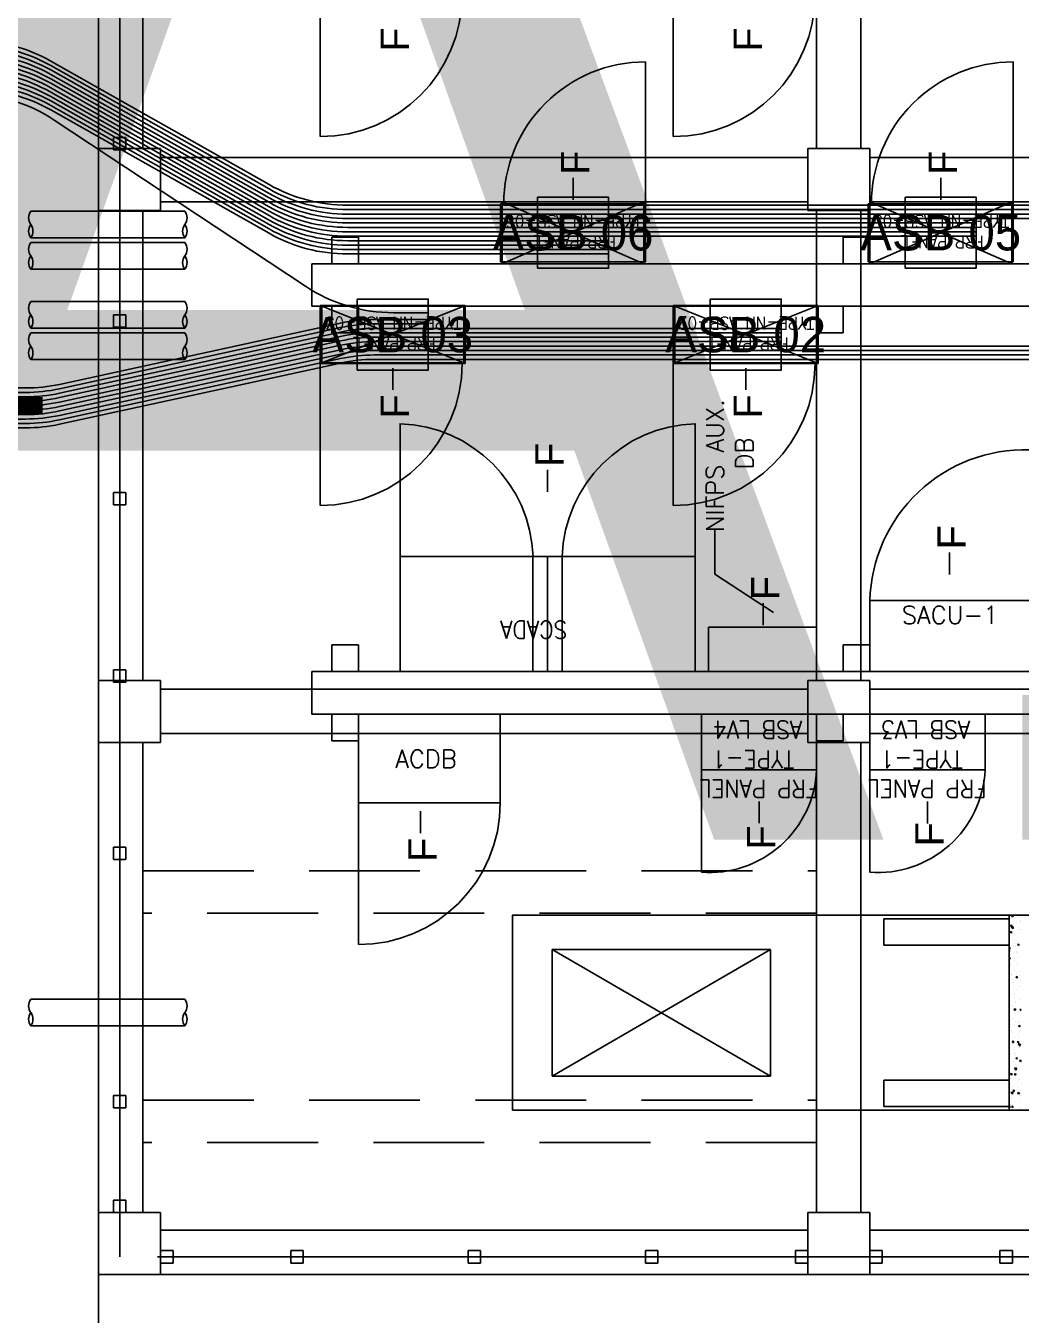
# Model space of a CAD drawing. Header units: metres. Extents: x 529524 to 529977, y 2674144 to 2674419.
# Drawn here: x 529739.18 to 529744.79, y 2674294.12 to 2674301.39 of the extents above; entities that cross this region are included whole.
import ezdxf
from ezdxf.enums import TextEntityAlignment as Align

# ---------------------------------------------------------------- set-up
doc = ezdxf.new("R2010")
doc.units = ezdxf.units.M
for name, pattern in [('DASHED', [0.75, 0.5, -0.25]), ('DASHED2', [0.375, 0.25, -0.125]), ('HIDDEN', [0.375, 0.25, -0.125]), ('PHANTOM', [63.5, 31.75, -6.35, 6.35, -6.35, 6.35, -6.35])]:
    doc.linetypes.add(name, pattern=pattern)
for name, color, linetype in [('1', 5, 'Continuous'), ('Excavation', 7, 'Continuous'), ('IDT', 7, 'Continuous'), ('LT Cable(AG) INV to LT Panel BL-14', 2, 'Continuous'), ('MMS Block Numbering', 7, 'Continuous')]:
    doc.layers.add(name, color=color, linetype=linetype)
doc.styles.add('Adani Regular', font='Adani Regular.ttf')
doc.styles.add('Arial', font='arial.ttf')
doc.styles.add('RomanS', font='romans.shx')
doc.styles.get("Standard").update_dxf_attribs({"font": 'Adani Regular.ttf'})
doc.linetypes.add('FOUNDATION LAYOUT$0$FENCELINE1', pattern='A,6.35,-2.54,[133,ltypeshp.shx,S=2.54,R=0,X=-2.54,Y=0],-2.54,25.4', length=36.83)

# ---------------------------------------------------------------- blocks, each defined once
blk = doc.blocks.new('ASB')
at = {"layer": '1', "color": 5}
blk.add_lwpolyline([(-0.2, -0.2), (0.2, -0.2), (0.2, 0.2), (-0.2, 0.2)], close=True, dxfattribs=at)
at = {"layer": '1', "color": 7}
blk.add_attdef('ID', text='', height=0.2, dxfattribs=at).set_placement((0, 0), align=Align.MIDDLE_CENTER)
blk = doc.blocks.new('IDT')
at = {"layer": 'IDT', "color": 8}
for p, q in [((25.902, 18.4101), (29.552, 18.4101)), ((29.552, 18.0601), (29.552, 18.4101)), ((29.552, 18.4101), (29.902, 18.4101)), ((29.902, 18.4101), (29.902, 18.0601)), ((29.902, 18.4101), (33.552, 18.4101)), ((33.552, 18.0601), (33.552, 18.4101)), ((33.552, 18.4101), (33.902, 18.4101)), ((33.902, 18.4101), (33.902, 18.0601)), ((28.7481, 18.3453), (28.7481, 18.2753)), ((28.8181, 18.3453), (28.7481, 18.3453)), ((28.8181, 18.2753), (28.8181, 18.3453)), ((29.4822, 18.3453), (29.4822, 18.2753)), ((29.5522, 18.3453), (29.4822, 18.3453)), ((29.5522, 18.2753), (29.5522, 18.3453)), ((29.902, 18.3453), (29.902, 18.2753)), ((29.972, 18.3453), (29.902, 18.3453)), ((29.972, 18.2753), (29.972, 18.3453)), ((30.7481, 18.3453), (30.7481, 18.2753)), ((30.8181, 18.3453), (30.7481, 18.3453)), ((30.8181, 18.2753), (30.8181, 18.3453)), ((31.7481, 18.3453), (31.7481, 18.2753)), ((31.8181, 18.3453), (31.7481, 18.3453)), ((31.8181, 18.2753), (31.8181, 18.3453)), ((32.7481, 18.3453), (32.7481, 18.2753)), ((32.8181, 18.3453), (32.7481, 18.3453)), ((32.8181, 18.2753), (32.8181, 18.3453)), ((33.482, 18.3453), (33.482, 18.2753)), ((33.552, 18.3453), (33.482, 18.3453)), ((33.552, 18.2753), (33.552, 18.3453)), ((28.7481, 18.2753), (28.8181, 18.2753)), ((29.4822, 18.2753), (29.5522, 18.2753)), ((29.902, 18.2753), (29.972, 18.2753)), ((30.7481, 18.2753), (30.8181, 18.2753)), ((31.7481, 18.2753), (31.8181, 18.2753)), ((32.7481, 18.2753), (32.8181, 18.2753)), ((33.482, 18.2753), (33.552, 18.2753)), ((25.902, 18.1601), (29.552, 18.1601)), ((29.902, 18.1601), (33.552, 18.1601)), ((29.902, 18.0601), (29.552, 18.0601)), ((29.602, 15.4101), (29.602, 18.0601)), ((29.852, 15.4101), (29.852, 18.0601)), ((33.902, 18.0601), (33.552, 18.0601)), ((33.652, 15.4101), (33.652, 18.0601)), ((33.7481, 18.0601), (33.7481, 17.9901)), ((33.8181, 18.0601), (33.7481, 18.0601)), ((33.8181, 17.9901), (33.8181, 18.0601)), ((33.902, 15.4101), (33.902, 18.0601)), ((33.7481, 17.9901), (33.8181, 17.9901)), ((27.267, 17.4829), (28.767, 17.4829)), ((28.767, 17.4829), (28.767, 16.3829)), ((33.7481, 17.4703), (33.7481, 17.4003)), ((33.8181, 17.4703), (33.7481, 17.4703)), ((33.8181, 17.4003), (33.8181, 17.4703)), ((33.7481, 17.4003), (33.8181, 17.4003)), ((30.1117, 16.5771), (30.1117, 17.2916)), ((30.1117, 17.2916), (31.3439, 17.2916)), ((31.3439, 16.5771), (30.1117, 17.2916)), ((30.1117, 16.5771), (31.3439, 17.2916)), ((31.3439, 17.2916), (31.3439, 16.5771)), ((31.3439, 16.5771), (30.1117, 16.5771)), ((29.852, 16.4349), (29.852, 15.7954)), ((28.767, 16.3829), (27.267, 16.3829)), ((33.652, 16.1329), (33.652, 16.1329)), ((33.7481, 16.0703), (33.7481, 16.0003)), ((33.8181, 16.0703), (33.7481, 16.0703)), ((33.8181, 16.0003), (33.8181, 16.0703)), ((33.7481, 16.0003), (33.8181, 16.0003)), ((25.902, 15.3601), (29.552, 15.3601)), ((29.552, 15.0601), (29.552, 15.4101)), ((29.552, 15.4101), (29.902, 15.4101)), ((29.702, 15.3997), (29.702, 15.2497)), ((29.852, 15.3997), (29.702, 15.3997)), ((29.852, 15.2497), (29.852, 15.3997)), ((29.902, 15.4101), (29.902, 15.0601)), ((29.902, 15.3601), (33.552, 15.3601)), ((32.4369, 15.3997), (32.4369, 15.2497)), ((32.5869, 15.3997), (32.4369, 15.3997)), ((32.5869, 15.2497), (32.5869, 15.3997)), ((33.552, 15.0601), (33.552, 15.4101)), ((33.552, 15.4101), (33.902, 15.4101)), ((33.902, 15.4101), (33.902, 15.0601)), ((26.802, 15.2497), (32.6992, 15.2497)), ((29.702, 15.2497), (29.852, 15.2497)), ((32.4369, 15.2497), (32.5869, 15.2497)), ((32.6992, 15.2497), (32.6992, 15.0097)), ((25.902, 15.1101), (29.552, 15.1101)), ((29.902, 15.0601), (29.552, 15.0601)), ((29.602, 12.4101), (29.602, 15.0601)), ((29.852, 12.4101), (29.852, 15.0601)), ((29.902, 15.1101), (33.552, 15.1101)), ((33.902, 15.0601), (33.552, 15.0601)), ((33.652, 12.4101), (33.652, 15.0601)), ((33.7481, 15.0703), (33.7481, 15.0003)), ((33.8181, 15.0703), (33.7481, 15.0703)), ((33.8181, 15.0003), (33.8181, 15.0703)), ((33.902, 12.4101), (33.902, 15.0601)), ((32.6992, 15.0097), (26.802, 15.0097)), ((29.552, 15.0097), (29.552, 14.8597)), ((29.702, 15.0097), (29.552, 15.0097)), ((29.702, 14.8597), (29.702, 15.0097)), ((31.2873, 14.3618), (31.2873, 15.0097)), ((31.3698, 14.3618), (31.3698, 15.0097)), ((31.4523, 14.3618), (31.4523, 15.0097)), ((32.4369, 15.0097), (32.4369, 14.8597)), ((32.5869, 15.0097), (32.4369, 15.0097)), ((32.5869, 14.8597), (32.5869, 15.0097)), ((33.7481, 15.0003), (33.8181, 15.0003)), ((29.552, 14.8597), (29.702, 14.8597)), ((32.4369, 14.8597), (32.5869, 14.8597)), ((33.7481, 14.0703), (33.7481, 14.0003)), ((33.8181, 14.0703), (33.7481, 14.0703)), ((33.8181, 14.0003), (33.8181, 14.0703)), ((33.7481, 14.0003), (33.8181, 14.0003)), ((29.843, 13.2732), (30.661, 13.2732)), ((29.843, 12.9462), (29.843, 13.2732)), ((29.852, 12.9497), (29.852, 13.2697)), ((29.852, 13.2697), (30.652, 13.2697)), ((30.652, 13.2697), (29.852, 12.9497)), ((30.652, 12.9497), (29.852, 13.2697)), ((30.652, 13.2697), (30.652, 12.9497)), ((30.661, 13.2732), (30.661, 12.9462)), ((31.8339, 13.2732), (32.6519, 13.2732)), ((31.8339, 12.9462), (31.8339, 13.2732)), ((31.8429, 12.9497), (31.8429, 13.2697)), ((31.8429, 13.2697), (32.6429, 13.2697)), ((31.8429, 12.9497), (32.6429, 13.2697)), ((31.8429, 13.2697), (32.6429, 12.9497)), ((32.6429, 13.2697), (32.6429, 12.9497)), ((32.6519, 13.2732), (32.6519, 12.9462)), ((29.702, 13.0997), (29.702, 12.9497)), ((29.852, 13.0997), (29.702, 13.0997)), ((29.852, 12.9497), (29.852, 13.0997)), ((32.4369, 13.0997), (32.4369, 12.9497)), ((32.5869, 13.0997), (32.4369, 13.0997)), ((32.5869, 12.9497), (32.5869, 13.0997)), ((33.7481, 13.0685), (33.7481, 12.9985)), ((33.8181, 13.0685), (33.7481, 13.0685)), ((33.8181, 12.9985), (33.8181, 13.0685)), ((32.6992, 12.9497), (26.802, 12.9497)), ((29.702, 12.9497), (29.852, 12.9497)), ((30.661, 12.9462), (29.843, 12.9462)), ((30.652, 12.9497), (29.852, 12.9497)), ((32.6519, 12.9462), (31.8339, 12.9462)), ((32.6429, 12.9497), (31.8429, 12.9497)), ((32.4369, 12.9497), (32.5869, 12.9497)), ((32.6993, 12.9497), (32.6993, 12.7097)), ((33.7481, 12.9985), (33.8181, 12.9985)), ((26.802, 12.7097), (32.6992, 12.7097)), ((28.743, 12.6984), (29.561, 12.6984)), ((28.743, 12.3714), (28.743, 12.6984)), ((28.752, 12.3601), (28.752, 12.7097)), ((28.752, 12.7097), (29.552, 12.7097)), ((29.552, 12.7097), (28.752, 12.3601)), ((29.552, 12.3601), (28.752, 12.7097)), ((29.552, 12.7097), (29.552, 12.3601)), ((29.552, 12.7097), (29.552, 12.5597)), ((29.702, 12.7097), (29.552, 12.7097)), ((29.561, 12.6984), (29.561, 12.3714)), ((29.702, 12.5597), (29.702, 12.7097)), ((30.817, 12.6984), (31.635, 12.6984)), ((30.817, 12.3714), (30.817, 12.6984)), ((30.826, 12.3601), (30.826, 12.7097)), ((30.826, 12.7097), (31.626, 12.7097)), ((30.826, 12.3601), (31.626, 12.7097)), ((30.826, 12.7097), (31.626, 12.3601)), ((31.626, 12.7097), (31.626, 12.3601)), ((31.635, 12.6984), (31.635, 12.3714)), ((32.4369, 12.7097), (32.4369, 12.5597)), ((32.5869, 12.7097), (32.4369, 12.7097)), ((32.5869, 12.5597), (32.5869, 12.7097)), ((29.552, 12.5597), (29.702, 12.5597)), ((32.4369, 12.5597), (32.5869, 12.5597)), ((29.561, 12.3714), (28.743, 12.3714)), ((29.552, 12.0601), (29.552, 12.4101)), ((29.552, 12.4101), (29.902, 12.4101)), ((29.902, 12.4101), (29.902, 12.0601)), ((31.635, 12.3714), (30.817, 12.3714)), ((33.552, 12.0601), (33.552, 12.4101)), ((33.552, 12.4101), (33.902, 12.4101)), ((33.902, 12.4101), (33.902, 12.0601)), ((25.902, 12.3601), (29.552, 12.3601)), ((29.552, 12.3601), (28.752, 12.3601)), ((29.902, 12.3601), (33.552, 12.3601)), ((31.626, 12.3601), (30.826, 12.3601)), ((25.902, 12.1101), (29.552, 12.1101)), ((29.902, 12.1101), (33.552, 12.1101)), ((29.902, 12.0601), (29.552, 12.0601)), ((29.602, 9.4101), (29.602, 12.0601)), ((29.852, 9.4101), (29.852, 12.0601)), ((33.902, 12.0601), (33.552, 12.0601)), ((33.652, 9.4101), (33.652, 12.0601)), ((33.7481, 12.0685), (33.7481, 11.9985)), ((33.8181, 12.0685), (33.7481, 12.0685)), ((33.7481, 11.9985), (33.8181, 11.9985)), ((33.8181, 11.9985), (33.8181, 12.0685)), ((33.902, 9.4101), (33.902, 12.0601))]:
    blk.add_line(p, q, dxfattribs=at)
at = {"layer": 'IDT', "color": 8, "linetype": 'DASHED2', "ltscale": 5}
for p, q in [((32.802, 18.4101), (33.902, 18.4101)), ((33.902, 18.4101), (33.902, 17.3101))]:
    blk.add_line(p, q, dxfattribs=at)
at = {"layer": 'IDT', "color": 8, "linetype": 'PHANTOM', "ltscale": 0.25}
for p, q in [((25.6331, 18.3103), (33.7831, 18.3103)), ((33.7831, 18.3103), (33.7831, 9.1603))]:
    blk.add_line(p, q, dxfattribs=at)
at = {"layer": 'IDT', "color": 8, "linetype": 'HIDDEN', "ltscale": 2.5}
for p, q in [((29.852, 17.6665), (33.652, 17.6665)), ((33.652, 17.4265), (29.852, 17.4265)), ((29.852, 16.3729), (33.652, 16.3729)), ((33.652, 16.1329), (29.852, 16.1329))]:
    blk.add_line(p, q, dxfattribs=at)
at = {"layer": 'IDT', "color": 8, "linetype": 'Continuous'}
for p, q in [((28.7046, 17.467), (28.7046, 17.467)), ((28.7423, 17.4815), (28.7423, 17.4815)), ((28.7461, 17.469), (28.7454, 17.4614)), ((28.7454, 17.4616), (28.7533, 17.463)), ((28.7461, 17.469), (28.7534, 17.4629)), ((28.755, 17.4827), (28.755, 17.4827)), ((28.759, 17.4541), (28.759, 17.4541)), ((28.7641, 17.4682), (28.7599, 17.4619)), ((28.7599, 17.4619), (28.767, 17.4595)), ((28.7642, 17.4682), (28.767, 17.4608)), ((28.7017, 17.3992), (28.7017, 17.3992)), ((28.7028, 17.435), (28.7028, 17.435)), ((28.713, 17.3924), (28.7088, 17.3861)), ((28.7088, 17.3861), (28.7164, 17.3835)), ((28.7131, 17.3924), (28.7165, 17.3835)), ((28.7388, 17.4334), (28.7388, 17.4334)), ((28.7454, 17.3815), (28.7575, 17.3829)), ((28.7472, 17.3928), (28.7455, 17.3815)), ((28.7465, 17.4497), (28.7465, 17.4497)), ((28.7472, 17.3928), (28.7575, 17.3829)), ((28.7521, 17.4149), (28.7521, 17.4149)), ((28.7528, 17.4016), (28.7528, 17.4016)), ((28.6989, 17.3314), (28.6989, 17.3314)), ((28.7046, 17.3708), (28.7046, 17.3708)), ((28.7087, 17.3112), (28.7087, 17.3112)), ((28.7133, 17.3548), (28.7133, 17.3548)), ((28.7175, 17.323), (28.7175, 17.323)), ((28.7381, 17.3779), (28.7374, 17.3703)), ((28.7374, 17.3705), (28.7454, 17.3719)), ((28.7381, 17.3779), (28.7454, 17.3718)), ((28.7469, 17.3692), (28.7469, 17.3692)), ((28.7492, 17.3471), (28.7492, 17.3471)), ((28.7634, 17.3214), (28.7634, 17.3214)), ((28.7663, 17.3739), (28.7663, 17.3739)), ((28.7141, 17.3048), (28.7141, 17.3048)), ((28.7214, 17.2371), (28.7214, 17.2371)), ((28.7231, 17.2396), (28.7231, 17.2396)), ((28.7238, 17.2749), (28.7238, 17.2749)), ((28.7244, 17.246), (28.7365, 17.2474)), ((28.7262, 17.2573), (28.7245, 17.246)), ((28.7262, 17.2572), (28.7365, 17.2473)), ((28.7294, 17.2794), (28.7374, 17.2808)), ((28.7301, 17.2868), (28.7295, 17.2792)), ((28.7301, 17.2868), (28.7374, 17.2807)), ((28.7464, 17.2793), (28.7464, 17.2793)), ((28.754, 17.2857), (28.7497, 17.2794)), ((28.7497, 17.2794), (28.7574, 17.2768)), ((28.754, 17.2857), (28.7574, 17.2768)), ((28.7564, 17.3032), (28.7564, 17.3032)), ((28.7606, 17.2383), (28.7606, 17.2383)), ((28.7634, 17.3061), (28.7634, 17.3061)), ((28.7653, 17.238), (28.7653, 17.238)), ((28.7028, 17.2099), (28.6986, 17.2036)), ((28.6986, 17.2036), (28.7063, 17.201)), ((28.7029, 17.2099), (28.7063, 17.201)), ((28.7222, 17.1957), (28.7215, 17.1881)), ((28.7215, 17.1883), (28.7294, 17.1898)), ((28.7222, 17.1957), (28.7295, 17.1896)), ((28.7312, 17.1754), (28.7312, 17.1754)), ((28.7341, 17.1631), (28.7341, 17.1631)), ((28.7344, 17.1947), (28.7344, 17.1947)), ((28.7386, 17.1629), (28.7386, 17.1629)), ((28.7435, 17.2115), (28.7435, 17.2115)), ((28.7577, 17.1705), (28.7577, 17.1705)), ((28.6984, 17.111), (28.6984, 17.111)), ((28.7052, 17.1217), (28.7034, 17.1104)), ((28.7034, 17.1104), (28.7155, 17.1118)), ((28.7051, 17.1217), (28.7155, 17.1118)), ((28.7062, 17.1326), (28.7062, 17.1326)), ((28.7142, 17.1046), (28.7135, 17.097)), ((28.7135, 17.0972), (28.7215, 17.0987)), ((28.7142, 17.1046), (28.7215, 17.0985)), ((28.7438, 17.1032), (28.7395, 17.0969)), ((28.7395, 17.0969), (28.7472, 17.0943)), ((28.7407, 17.1438), (28.7407, 17.1438)), ((28.7407, 17.1095), (28.7407, 17.1095)), ((28.7439, 17.1032), (28.7473, 17.0943)), ((28.7449, 17.1148), (28.7449, 17.1148)), ((28.7468, 17.089), (28.7468, 17.089)), ((28.7548, 17.1027), (28.7548, 17.1027)), ((28.7054, 17.068), (28.7054, 17.068)), ((28.7074, 17.0458), (28.7074, 17.0458)), ((28.7096, 17.0362), (28.7096, 17.0362)), ((28.7189, 17.0586), (28.7189, 17.0586)), ((28.7378, 17.076), (28.7378, 17.076)), ((28.7497, 17.0443), (28.7497, 17.0443)), ((28.752, 17.0349), (28.752, 17.0349)), ((28.7555, 17.0346), (28.7555, 17.0346)), ((28.7062, 17.0135), (28.7055, 17.006)), ((28.7055, 17.0061), (28.7135, 17.0076)), ((28.7062, 17.0135), (28.7135, 17.0074)), ((28.7155, 16.9817), (28.7155, 16.9817)), ((28.7159, 16.9881), (28.7159, 16.9881)), ((28.7316, 16.9845), (28.7316, 16.9845)), ((28.7349, 17.0082), (28.7349, 17.0082)), ((28.7491, 16.9671), (28.7491, 16.9671)), ((28.7578, 16.9801), (28.7578, 16.9801)), ((28.7595, 17.0149), (28.7595, 17.0149)), ((28.7597, 17.0028), (28.7597, 17.0028)), ((28.766, 16.9547), (28.766, 16.9547)), ((28.6976, 16.915), (28.7055, 16.9165)), ((28.6982, 16.9225), (28.7055, 16.9163)), ((28.725, 16.9157), (28.725, 16.9157)), ((28.7265, 16.9079), (28.7265, 16.9079)), ((28.7292, 16.8726), (28.7292, 16.8726)), ((28.7336, 16.9207), (28.7294, 16.9144)), ((28.7294, 16.9144), (28.737, 16.9118)), ((28.7306, 16.8761), (28.7306, 16.8761)), ((28.7321, 16.9404), (28.7321, 16.9404)), ((28.7337, 16.9207), (28.7371, 16.9118)), ((28.7443, 16.9104), (28.7443, 16.9104)), ((28.7463, 16.8993), (28.7463, 16.8993)), ((28.6999, 16.8619), (28.6999, 16.8619)), ((28.7263, 16.8048), (28.7263, 16.8048)), ((28.734, 16.8505), (28.734, 16.8505)), ((28.737, 16.828), (28.737, 16.828)), ((28.7434, 16.8316), (28.7434, 16.8316)), ((28.7571, 16.8364), (28.7571, 16.8364)), ((28.6998, 16.7879), (28.6998, 16.7879)), ((28.7016, 16.7494), (28.7016, 16.7494)), ((28.7126, 16.7879), (28.7126, 16.7879)), ((28.7235, 16.7382), (28.7192, 16.7318)), ((28.7192, 16.7318), (28.7269, 16.7293)), ((28.7235, 16.7381), (28.7269, 16.7292)), ((28.7235, 16.737), (28.7235, 16.737)), ((28.7405, 16.7638), (28.7405, 16.7638)), ((28.7421, 16.7863), (28.7421, 16.7863)), ((28.7475, 16.7478), (28.7475, 16.7478)), ((28.708, 16.7013), (28.708, 16.7013)), ((28.7094, 16.7219), (28.7094, 16.7219)), ((28.7183, 16.6567), (28.7183, 16.6567)), ((28.7206, 16.6692), (28.7206, 16.6692)), ((28.7253, 16.7138), (28.7253, 16.7138)), ((28.7377, 16.696), (28.7377, 16.696)), ((28.7516, 16.7204), (28.7516, 16.7204)), ((28.7517, 16.716), (28.7517, 16.716)), ((28.758, 16.6679), (28.758, 16.6679)), ((28.7606, 16.6552), (28.7606, 16.6552)), ((28.7177, 16.6014), (28.7177, 16.6014)), ((28.7185, 16.6211), (28.7185, 16.6211)), ((28.7227, 16.5893), (28.7227, 16.5893)), ((28.7264, 16.5926), (28.7264, 16.5926)), ((28.7348, 16.6282), (28.7348, 16.6282)), ((28.738, 16.6397), (28.738, 16.6397)), ((28.7644, 16.6315), (28.7602, 16.6251)), ((28.7602, 16.6251), (28.767, 16.6228)), ((28.764, 16.5851), (28.767, 16.5855)), ((28.7658, 16.5964), (28.7641, 16.5851)), ((28.7645, 16.6314), (28.767, 16.6248)), ((28.7658, 16.5964), (28.767, 16.5952)), ((28.7133, 16.5556), (28.709, 16.5493)), ((28.709, 16.5493), (28.7167, 16.5468)), ((28.7133, 16.5556), (28.7168, 16.5467)), ((28.7149, 16.5336), (28.7149, 16.5336)), ((28.729, 16.5412), (28.729, 16.5412)), ((28.7319, 16.5604), (28.7319, 16.5604)), ((28.7359, 16.5266), (28.7359, 16.5266)), ((28.7508, 16.5657), (28.7508, 16.5657)), ((28.7619, 16.5757), (28.7612, 16.5681)), ((28.7612, 16.5683), (28.767, 16.5693)), ((28.7619, 16.5757), (28.767, 16.5714)), ((28.7026, 16.4629), (28.7026, 16.4629)), ((28.712, 16.4658), (28.712, 16.4658)), ((28.7291, 16.4926), (28.7291, 16.4926)), ((28.7396, 16.461), (28.7396, 16.461)), ((28.743, 16.4496), (28.7551, 16.451)), ((28.7448, 16.4609), (28.7431, 16.4496)), ((28.7448, 16.4608), (28.7551, 16.4509)), ((28.7449, 16.4614), (28.7449, 16.4614)), ((28.7543, 16.4489), (28.75, 16.4426)), ((28.75, 16.4426), (28.7577, 16.44)), ((28.7532, 16.4772), (28.7612, 16.4786)), ((28.7539, 16.4846), (28.7533, 16.477)), ((28.7539, 16.4846), (28.7612, 16.4785)), ((28.7543, 16.4489), (28.7577, 16.44)), ((28.7635, 16.4916), (28.7635, 16.4916)), ((28.7, 16.4145), (28.7, 16.4145)), ((28.7004, 16.4228), (28.7004, 16.4228)), ((28.7091, 16.398), (28.7091, 16.398)), ((28.7107, 16.3988), (28.7107, 16.3988)), ((28.7262, 16.4248), (28.7262, 16.4248)), ((28.7438, 16.4292), (28.7438, 16.4292)), ((28.746, 16.3935), (28.7453, 16.3859)), ((28.7453, 16.3861), (28.7532, 16.3876)), ((28.746, 16.3935), (28.7533, 16.3874)), ((28.7501, 16.3811), (28.7501, 16.3811)), ((28.753, 16.3973), (28.753, 16.3973))]:
    blk.add_line(p, q, dxfattribs=at)
at = {"layer": 'IDT', "color": 7}
for p, q in [((29.4722, 17.4629), (28.767, 17.4629)), ((28.767, 17.4629), (28.767, 17.3133)), ((29.4722, 17.3133), (29.4722, 17.4629)), ((28.767, 17.3133), (29.4722, 17.3133)), ((28.767, 16.4038), (28.767, 16.5533)), ((28.767, 16.5533), (29.4722, 16.5533)), ((29.4722, 16.5533), (29.4722, 16.4038)), ((29.4722, 16.4038), (28.767, 16.4038)), ((29.227, 15.7932), (29.227, 15.8658)), ((30.177, 15.7932), (30.177, 15.8657)), ((32.0863, 15.8484), (32.0863, 15.9209)), ((29.227, 15.7421), (29.227, 15.7932)), ((30.177, 15.7421), (30.177, 15.7932)), ((32.0863, 15.7973), (32.0863, 15.8484)), ((31.6365, 15.7486), (32.4369, 15.7497)), ((31.6365, 15.2497), (31.6365, 15.7486)), ((32.4369, 15.7497), (32.4369, 15.2497)), ((28.902, 15.5637), (29.552, 15.5637)), ((28.902, 15.2497), (28.902, 15.5637)), ((29.552, 15.5637), (29.552, 15.2497)), ((29.852, 15.5637), (30.502, 15.5637)), ((29.852, 15.2497), (29.852, 15.5637)), ((30.502, 15.5637), (30.502, 15.2497)), ((29.552, 15.2497), (28.902, 15.2497)), ((30.502, 15.2497), (29.852, 15.2497)), ((32.4369, 15.2497), (31.6365, 15.2497)), ((29.552, 15.0097), (28.652, 15.0097)), ((29.552, 14.6097), (29.552, 15.0097)), ((29.852, 15.0097), (30.462, 15.0097)), ((29.852, 14.7597), (29.852, 15.0097)), ((30.462, 15.0097), (30.462, 14.7597)), ((30.5375, 15.0097), (32.202, 15.0097)), ((30.5375, 14.3618), (30.5375, 15.0097)), ((32.202, 15.0097), (32.202, 14.3618)), ((30.462, 14.7597), (29.852, 14.7597)), ((30.1529, 14.748), (30.1529, 14.6969)), ((30.1529, 14.6969), (30.1529, 14.6243)), ((28.652, 14.6097), (29.552, 14.6097)), ((29.102, 14.4621), (29.102, 14.4109)), ((29.102, 14.4109), (29.102, 14.3384)), ((32.202, 14.3618), (30.5375, 14.3618)), ((31.3698, 13.9969), (31.3698, 13.9457)), ((31.3698, 13.9457), (31.3698, 13.8732)), ((30.252, 13.3493), (30.252, 13.4218)), ((32.2429, 13.3493), (32.2429, 13.4218)), ((30.252, 13.2982), (30.252, 13.3493)), ((32.2429, 13.2982), (32.2429, 13.3493)), ((29.843, 13.2732), (30.661, 13.2732)), ((29.843, 12.9462), (29.843, 13.2732)), ((30.661, 13.2732), (30.661, 12.9462)), ((31.8339, 13.2732), (32.6519, 13.2732)), ((31.8339, 12.9462), (31.8339, 13.2732)), ((32.6519, 13.2732), (32.6519, 12.9462)), ((30.661, 12.9462), (29.843, 12.9462)), ((32.6519, 12.9462), (31.8339, 12.9462)), ((28.743, 12.6984), (29.561, 12.6984)), ((28.743, 12.3714), (28.743, 12.6984)), ((29.561, 12.6984), (29.561, 12.3714)), ((30.817, 12.6984), (31.635, 12.6984)), ((30.817, 12.3714), (30.817, 12.6984)), ((31.635, 12.6984), (31.635, 12.3714)), ((29.561, 12.3714), (28.743, 12.3714)), ((31.635, 12.3714), (30.817, 12.3714)), ((29.152, 12.3497), (29.152, 12.2985)), ((29.152, 12.2985), (29.152, 12.226)), ((31.226, 12.3497), (31.226, 12.2985)), ((31.226, 12.2985), (31.226, 12.226))]:
    blk.add_line(p, q, dxfattribs=at)
at = {"layer": 'IDT', "color": 124}
for p, q in [((34.2845, 17.0079), (33.4155, 17.0079)), ((33.4155, 17.0079), (34.2845, 17.0079)), ((33.4155, 16.8579), (34.2845, 16.8579)), ((34.2845, 16.8579), (33.4155, 16.8579)), ((34.2845, 13.2505), (33.4155, 13.2505)), ((33.4155, 13.2505), (34.2845, 13.2505)), ((33.4155, 13.1005), (34.2845, 13.1005)), ((34.2845, 13.1005), (33.4155, 13.1005)), ((34.2845, 13.0734), (33.4155, 13.0734)), ((33.4155, 13.0734), (34.2845, 13.0734)), ((33.4155, 12.9234), (34.2845, 12.9234)), ((34.2845, 12.9234), (33.4155, 12.9234)), ((34.2845, 12.7409), (33.4155, 12.7409)), ((33.4155, 12.7409), (34.2845, 12.7409)), ((33.4155, 12.5909), (34.2845, 12.5909)), ((34.2845, 12.5909), (33.4155, 12.5909)), ((34.2845, 12.5638), (33.4155, 12.5638)), ((33.4155, 12.5638), (34.2845, 12.5638)), ((33.4155, 12.4138), (34.2845, 12.4138)), ((34.2845, 12.4138), (33.4155, 12.4138))]:
    blk.add_line(p, q, dxfattribs=at)
at = {"layer": 'IDT', "color": 8, "linetype": 'DASHED', "ltscale": 5}
for p, q in [((32.4365, 16.5497), (32.4365, 15.7497)), ((29.552, 15.5637), (29.552, 16.1417)), ((30.502, 15.5637), (30.502, 16.1417)), ((32.3927, 15.7497), (31.6365, 15.7497)), ((32.4365, 15.7497), (32.3927, 15.7497)), ((28.652, 14.6097), (29.552, 14.6097)), ((30.5375, 13.6118), (30.5375, 14.3618)), ((32.202, 13.6118), (32.202, 14.3618)), ((30.661, 14.0732), (30.661, 13.2732)), ((32.6519, 14.0732), (32.6519, 13.2732)), ((30.5375, 13.6118), (30.5375, 13.6118)), ((32.202, 13.6118), (32.202, 13.6118)), ((30.6172, 13.2732), (29.861, 13.2732)), ((30.661, 13.2732), (30.6172, 13.2732)), ((32.6081, 13.2732), (31.8519, 13.2732)), ((32.6519, 13.2732), (32.6081, 13.2732)), ((28.743, 11.5714), (28.743, 12.3714)), ((28.743, 12.3714), (28.7869, 12.3714)), ((28.7869, 12.3714), (29.543, 12.3714)), ((30.817, 11.5714), (30.817, 12.3714)), ((30.817, 12.3714), (30.8609, 12.3714)), ((30.8609, 12.3714), (31.617, 12.3714)), ((30.661, 11.9932), (30.661, 11.1932)), ((32.6519, 11.9932), (32.6519, 11.1932))]:
    blk.add_line(p, q, dxfattribs=at)
at = {"layer": 'IDT', "color": 8, "linetype": 'ByBlock', "lineweight": -2, "ltscale": 0.1}
for p, q in [((30.096, 14.6774), (30.426, 14.4611)), ((30.426, 14.4611), (30.426, 14.2072))]:
    blk.add_line(p, q, dxfattribs=at)
at = {"layer": 'IDT', "color": 7, "linetype": 'FOUNDATION LAYOUT$0$FENCELINE1', "ltscale": 0.01}
blk.add_lwpolyline([(33.902, 18.4101), (33.9018, 22.4854), (21.4107, 22.4854)], dxfattribs=at)
at = {"layer": 'IDT', "color": 8}
blk.add_lwpolyline([(31.567, 17.4829), (31.567, 16.3829), (28.767, 16.3829), (28.767, 17.4829)], close=True, dxfattribs=at)
at = {"layer": 'IDT', "color": 124}
for centre, start, end in [((33.4653, 16.9704), 143.02764, 216.97236), ((33.3657, 16.9704), 323.02764, 36.97236), ((34.3344, 16.9704), 143.02764, 216.97236), ((34.2347, 16.9704), 323.02764, 36.97236), ((33.4653, 16.8954), 143.02764, 216.97236), ((34.2347, 16.8954), 323.02764, 36.97236), ((33.4653, 13.213), 143.02764, 216.97236), ((33.3657, 13.213), 323.02764, 36.97236), ((34.3344, 13.213), 143.02764, 216.97236), ((34.2347, 13.213), 323.02764, 36.97236), ((33.4653, 13.138), 143.02764, 216.97236), ((34.2347, 13.138), 323.02764, 36.97236), ((33.4653, 13.0359), 143.02764, 216.97236), ((33.3657, 13.0359), 323.02764, 36.97236), ((34.3344, 13.0359), 143.02764, 216.97236), ((34.2347, 13.0359), 323.02764, 36.97236), ((33.4653, 12.9609), 143.02764, 216.97236), ((34.2347, 12.9609), 323.02764, 36.97236), ((33.4653, 12.7034), 143.02764, 216.97236), ((33.3657, 12.7034), 323.02764, 36.97236), ((34.3344, 12.7034), 143.02764, 216.97236), ((34.2347, 12.7034), 323.02764, 36.97236), ((33.4653, 12.6284), 143.02764, 216.97236), ((34.2347, 12.6284), 323.02764, 36.97236), ((33.4653, 12.5263), 143.02764, 216.97236), ((33.3657, 12.5263), 323.02764, 36.97236), ((34.3344, 12.5263), 143.02764, 216.97236), ((34.2347, 12.5263), 323.02764, 36.97236), ((33.4653, 12.4513), 143.02764, 216.97236), ((34.2347, 12.4513), 323.02764, 36.97236)]:
    blk.add_arc(centre, 0.0624, start, end, dxfattribs=at)
at = {"layer": 'IDT', "color": 8, "linetype": 'DASHED', "ltscale": 5}
for centre, radius, start, end in [((32.4365, 15.7497), 0.8, 90, 180), ((29.5075, 15.5373), 0.606, 85.7856, 177.50336), ((30.4575, 15.5373), 0.606, 85.7856, 177.50336), ((28.6771, 14.6339), 0.8753, 268.36148, 358.41918), ((30.512, 14.3876), 0.7761, 271.87815, 358.10123), ((29.6994, 14.7411), 1.4413, 344.74337, 344.78968), ((32.2275, 14.3876), 0.7761, 181.89877, 268.12185), ((30.661, 13.2732), 0.8, 90, 180), ((32.6519, 13.2732), 0.8, 90, 180), ((28.743, 12.3714), 0.8, 270, 0), ((30.817, 12.3714), 0.8, 270, 0), ((30.661, 11.1932), 0.8, 90, 180), ((32.6519, 11.1932), 0.8, 90, 180)]:
    blk.add_arc(centre, radius, start, end, dxfattribs=at)
at = {"layer": 'IDT', "color": 8, "ltscale": 0.1}
blk.add_solid([(30.0823, 14.6565), (29.9705, 14.7597), (30.1097, 14.6983)], dxfattribs=at)
at = {"layer": 'IDT', "color": 7, "style": 'Arial'}
for p in [(31.9951, 16.0827), (29.1358, 15.9961), (30.0858, 16.0139), (30.0617, 14.6072), (29.0108, 14.3212), (31.2786, 13.856), (30.1608, 13.5836), (32.1517, 13.5836), (29.0608, 12.2089), (31.1348, 12.2089), (30.1608, 11.5145), (32.1517, 11.5145)]:
    blk.add_text('F', height=0.16, rotation=270, dxfattribs=at).set_placement(p)
at = {"layer": 'IDT', "color": 7, "style": 'RomanS', "width": 0.9}
for s, height, p in [('FRP PANEL', 0.1, (28.8934, 15.6209)), ('FRP PANEL', 0.1, (29.8434, 15.6209)), ('TYPE-1', 0.1, (29.0282, 15.4542)), ('TYPE-1', 0.1, (29.9782, 15.4542)), ('ASB LV3', 0.1, (28.9864, 15.2876)), ('ASB LV4', 0.1, (29.9342, 15.2876)), ('SCADA', 0.1, (31.2586, 14.724)), ('FRP PANEL', 0.07, (30.0088, 13.1269)), ('FRP PANEL', 0.07, (31.9997, 13.1269)), ('TYPE-NN ASB-02', 0.07, (29.8647, 13.0102)), ('TYPE-NN ASB-03', 0.07, (31.8556, 13.0102)), ('FRP PANEL', 0.07, (28.9088, 12.5521)), ('FRP PANEL', 0.07, (30.9828, 12.5521)), ('TYPE-NN ASB-05', 0.07, (28.7647, 12.4354)), ('TYPE-NN ASB-06', 0.07, (30.8387, 12.4354))]:
    blk.add_text(s, height=height, dxfattribs=at).set_placement(p)
at = {"layer": 'IDT', "color": 7, "ltscale": 0.1, "style": 'RomanS'}
for s, p in [('ACDB', (32.2286, 15.5521)), ('SACU-1', (29.3715, 14.7409))]:
    blk.add_text(s, height=0.1, rotation=180, dxfattribs=at).set_placement(p)
at = {"layer": 'IDT', "color": 8, "style": 'RomanS'}
for s, p in [('NIFPS AUX.', (30.376, 14.2243)), (' DB', (30.2093, 13.9386))]:
    blk.add_text(s, height=0.1, rotation=270, dxfattribs=at).set_placement(p)

msp = doc.modelspace()

# ---------------------------------------------------------------- linework, layer by layer
at = {"layer": 'Excavation', "color": 3, "const_width": 0.1}
msp.add_lwpolyline([(529739.2747, 2674299.2482), (529734.4953, 2674299.2482), (529734.4953, 2674271.1764)], dxfattribs=at)
at = {"layer": 'LT Cable(AG) INV to LT Panel BL-14'}
for points in [[(529746.4803, 2674300.3539), (529740.9937, 2674300.3539, -0.129355), (529740.5507, 2674300.4705), (529739.3193, 2674301.1667, 0.129355), (529738.8763, 2674301.2832), (529732.4328, 2674301.2832, 0.414214), (529731.5328, 2674300.3832), (529731.5328, 2674271.4413, -0.114534), (529731.4408, 2674271.0448), (529730.8338, 2674269.8077, 0.114534), (529730.7417, 2674269.4113), (529730.7417, 2674262.4497, -0.414214), (529729.8417, 2674261.5497), (529591.3696, 2674261.5497, -0.414214), (529590.4696, 2674262.4497), (529590.4696, 2674262.6898)], [(529746.4803, 2674300.3789), (529740.9937, 2674300.3789, -0.129355), (529740.5507, 2674300.4955), (529739.3193, 2674301.1917, 0.129355), (529738.8763, 2674301.3082), (529732.4078, 2674301.3082, 0.414214), (529731.5078, 2674300.4082), (529731.5078, 2674271.4471, -0.114534), (529731.4158, 2674271.0507), (529730.8088, 2674269.8135, 0.114534), (529730.7167, 2674269.4171), (529730.7167, 2674262.4747, -0.414214), (529729.8167, 2674261.5747), (529688.5456, 2674261.5747, -0.414214), (529687.6456, 2674262.4747), (529687.6456, 2674262.6898)], [(529746.4803, 2674300.3039), (529740.9937, 2674300.3039, -0.129355), (529740.5507, 2674300.4205), (529739.3193, 2674301.1167, 0.129355), (529738.8763, 2674301.2332), (529732.4828, 2674301.2332, 0.414214), (529731.5828, 2674300.3332), (529731.5828, 2674271.4297, -0.114534), (529731.4908, 2674271.0332), (529730.8838, 2674269.7961, 0.114534), (529730.7917, 2674269.3997), (529730.7917, 2674232.3997, -0.414214), (529729.8917, 2674231.4997), (529591.3696, 2674231.4997, -0.414214), (529590.4696, 2674232.3997), (529590.4696, 2674232.6898)], [(529746.4803, 2674300.3289), (529740.9937, 2674300.3289, -0.129355), (529740.5507, 2674300.4455), (529739.3193, 2674301.1417, 0.129355), (529738.8763, 2674301.2582), (529732.4578, 2674301.2582, 0.414214), (529731.5578, 2674300.3582), (529731.5578, 2674271.4355, -0.114534), (529731.4658, 2674271.039), (529730.8588, 2674269.8019, 0.114534), (529730.7667, 2674269.4055), (529730.7667, 2674232.4247, -0.414214), (529729.8667, 2674231.5247), (529688.5456, 2674231.5247, -0.414214), (529687.6456, 2674232.4247), (529687.6456, 2674232.6898)], [(529744.5393, 2674300.2539), (529740.9937, 2674300.2539, -0.129355), (529740.5507, 2674300.3705), (529739.3193, 2674301.0667, 0.129355), (529738.8763, 2674301.1832), (529732.5328, 2674301.1832, 0.414214), (529731.6328, 2674300.2832), (529731.6328, 2674271.4181, -0.114534), (529731.5408, 2674271.0216), (529730.9338, 2674269.7845, 0.114534), (529730.8417, 2674269.3881), (529730.8417, 2674209.8497, -0.414214), (529729.9417, 2674208.9497), (529591.3696, 2674208.9497, -0.414214), (529590.4696, 2674209.8497), (529590.4696, 2674210.1898)], [(529744.5393, 2674300.2789), (529740.9937, 2674300.2789, -0.129355), (529740.5507, 2674300.3955), (529739.3193, 2674301.0917, 0.129355), (529738.8763, 2674301.2082), (529732.5078, 2674301.2082, 0.414214), (529731.6078, 2674300.3082), (529731.6078, 2674271.4239, -0.114534), (529731.5158, 2674271.0274), (529730.9088, 2674269.7903, 0.114534), (529730.8167, 2674269.3939), (529730.8167, 2674209.8747, -0.414214), (529729.9167, 2674208.9747), (529688.5456, 2674208.9747, -0.414214), (529687.6456, 2674209.8747), (529687.6456, 2674210.1898)], [(529744.5393, 2674300.2289), (529740.9937, 2674300.2289, -0.129355), (529740.5507, 2674300.3455), (529739.3193, 2674301.0417, 0.129355), (529738.8763, 2674301.1582), (529732.5578, 2674301.1582, 0.414214), (529731.6578, 2674300.2582), (529731.6578, 2674271.4123, -0.114534), (529731.5658, 2674271.0158), (529730.9588, 2674269.7787, 0.114534), (529730.8667, 2674269.3823), (529730.8667, 2674179.8247, -0.414214), (529729.9667, 2674178.9247), (529688.5456, 2674178.9247, -0.414214), (529687.6456, 2674179.8247), (529687.6456, 2674180.1898)], [(529744.5393, 2674300.2039), (529740.9937, 2674300.2039, -0.129355), (529740.5507, 2674300.3205), (529739.3193, 2674301.0167, 0.129355), (529738.8763, 2674301.1332), (529732.5828, 2674301.1332, 0.414214), (529731.6828, 2674300.2332), (529731.6828, 2674271.4065, -0.114534), (529731.5908, 2674271.01), (529730.9838, 2674269.7729, 0.114534), (529730.8917, 2674269.3765), (529730.8917, 2674179.7997, -0.414214), (529729.9917, 2674178.8997), (529591.3696, 2674178.8997, -0.414214), (529590.4696, 2674179.7997), (529590.4696, 2674180.1898)], [(529742.4653, 2674300.1539), (529740.9937, 2674300.1539, -0.129355), (529740.5507, 2674300.2705), (529739.3193, 2674300.9667, 0.129355), (529738.8763, 2674301.0832), (529732.6328, 2674301.0832, 0.414214), (529731.7328, 2674300.1832), (529731.7328, 2674271.3949, -0.114534), (529731.6408, 2674270.9984), (529731.0338, 2674269.7613, 0.114534), (529730.9417, 2674269.3649), (529730.9417, 2674157.2497, -0.414214), (529730.0417, 2674156.3497), (529591.3696, 2674156.3497, -0.414214), (529590.4696, 2674157.2497), (529590.4696, 2674157.6898)], [(529742.4653, 2674300.1789), (529740.9937, 2674300.1789, -0.129355), (529740.5507, 2674300.2955), (529739.3193, 2674300.9917, 0.129355), (529738.8763, 2674301.1082), (529732.6078, 2674301.1082, 0.414214), (529731.7078, 2674300.2082), (529731.7078, 2674271.4007, -0.114534), (529731.6158, 2674271.0042), (529731.0088, 2674269.7671, 0.114534), (529730.9167, 2674269.3707), (529730.9167, 2674157.2747, -0.414214), (529730.0167, 2674156.3747), (529688.5456, 2674156.3747, -0.414214), (529687.6456, 2674157.2747), (529687.6456, 2674157.6898)], [(529742.4653, 2674300.1289), (529740.9937, 2674300.1289, -0.129355), (529740.5507, 2674300.2455), (529739.3193, 2674300.9417, 0.129355), (529738.8763, 2674301.0582), (529732.6578, 2674301.0582, 0.414214), (529731.7578, 2674300.1582), (529731.7578, 2674271.3891, -0.114534), (529731.6658, 2674270.9926), (529731.0588, 2674269.7555, 0.114534), (529730.9667, 2674269.3591), (529730.9667, 2674157.4497, 0.414214), (529731.8667, 2674156.5497), (529910.113, 2674156.5497, 0.414214), (529911.013, 2674157.4497), (529911.013, 2674157.6898)], [(529742.4653, 2674300.1039), (529740.9937, 2674300.1039, -0.129355), (529740.5507, 2674300.2205), (529739.3193, 2674300.9167, 0.129355), (529738.8763, 2674301.0332), (529732.6828, 2674301.0332, 0.414214), (529731.7828, 2674300.1332), (529731.7828, 2674271.3833, -0.114534), (529731.6908, 2674270.9868), (529731.0838, 2674269.7497, 0.114534), (529730.9917, 2674269.3533), (529730.9917, 2674157.4747, 0.414214), (529731.8917, 2674156.5747), (529812.937, 2674156.5747, 0.414214), (529813.837, 2674157.4747), (529813.837, 2674157.6898)]]:
    msp.add_lwpolyline(points, format="xyb", dxfattribs=at)
at = {"layer": 'LT Cable(AG) INV to LT Panel BL-14', "color": 5}
for points in [[(529741.4484, 2674299.7726), (529741.2531, 2674299.7726, -0.14706), (529740.7568, 2674299.9218), (529739.3388, 2674300.8591, 0.14706), (529738.8426, 2674301.0082), (529732.7078, 2674301.0082, 0.414214), (529731.8078, 2674300.1082), (529731.8078, 2674271.3775, -0.114534), (529731.7158, 2674270.981), (529731.1088, 2674269.7439, 0.114534), (529731.0167, 2674269.3475), (529731.0167, 2674157.4997, 0.414214), (529731.9167, 2674156.5997), (529748.153, 2674156.5997, 0.414214), (529749.053, 2674157.4997), (529749.053, 2674157.6898)], [(529741.4484, 2674299.7345), (529741.1452, 2674299.7345, 0.05366), (529740.9537, 2674299.7139), (529739.3694, 2674299.3688, -0.05366), (529739.1778, 2674299.3482), (529735.2953, 2674299.3482, 0.414214), (529734.3953, 2674298.4482), (529734.3953, 2674271.2042, 0.017353), (529734.3975, 2674271.1418), (529734.5031, 2674269.6218, -0.017353), (529734.5053, 2674269.5594), (529734.5053, 2674179.7372, 0.414214), (529735.4053, 2674178.8372), (529910.113, 2674178.8372, 0.414214), (529911.013, 2674179.7372), (529911.013, 2674180.1898)], [(529741.4484, 2674299.7095), (529741.1452, 2674299.7095, 0.05366), (529740.9537, 2674299.6889), (529739.3694, 2674299.3438, -0.05366), (529739.1778, 2674299.3232), (529735.3203, 2674299.3232, 0.414214), (529734.4203, 2674298.4232), (529734.4203, 2674271.205, 0.017353), (529734.4225, 2674271.1426), (529734.5281, 2674269.6226, -0.017353), (529734.5303, 2674269.5602), (529734.5303, 2674179.7622, 0.414214), (529735.4303, 2674178.8622), (529812.937, 2674178.8622, 0.414214), (529813.837, 2674179.7622), (529813.837, 2674180.1898)], [(529743.4393, 2674299.6845), (529741.1452, 2674299.6845, 0.05366), (529740.9537, 2674299.6639), (529739.3694, 2674299.3188, -0.05366), (529739.1778, 2674299.2982), (529735.3453, 2674299.2982, 0.414214), (529734.4453, 2674298.3982), (529734.4453, 2674271.2059, 0.017353), (529734.4475, 2674271.1435), (529734.5531, 2674269.6235, -0.017353), (529734.5553, 2674269.5611), (529734.5553, 2674209.7872, 0.414214), (529735.4553, 2674208.8872), (529910.113, 2674208.8872, 0.414214), (529911.013, 2674209.7872), (529911.013, 2674210.1898)], [(529743.4393, 2674299.6595), (529741.1452, 2674299.6595, 0.05366), (529740.9537, 2674299.6389), (529739.3694, 2674299.2938, -0.05366), (529739.1778, 2674299.2732), (529735.3703, 2674299.2732, 0.414214), (529734.4703, 2674298.3732), (529734.4703, 2674271.2068, 0.017353), (529734.4725, 2674271.1444), (529734.5781, 2674269.6244, -0.017353), (529734.5803, 2674269.562), (529734.5803, 2674209.8122, 0.414214), (529735.4803, 2674208.9122), (529812.937, 2674208.9122, 0.414214), (529813.837, 2674209.8122), (529813.837, 2674210.1898)], [(529743.4393, 2674299.6345), (529741.1452, 2674299.6345, 0.05366), (529740.9537, 2674299.6139), (529739.3694, 2674299.2688, -0.05366), (529739.1778, 2674299.2482), (529735.3953, 2674299.2482, 0.414214), (529734.4953, 2674298.3482), (529734.4953, 2674271.2076, 0.017353), (529734.4975, 2674271.1452), (529734.6031, 2674269.6252, -0.017353), (529734.6053, 2674269.5628), (529734.6053, 2674209.8372, 0.414214), (529735.5053, 2674208.9372), (529748.153, 2674208.9372, 0.414214), (529749.053, 2674209.8372), (529749.053, 2674210.1898)], [(529743.4393, 2674299.6095), (529741.1452, 2674299.6095, 0.05366), (529740.9537, 2674299.5889), (529739.3694, 2674299.2438, -0.05366), (529739.1778, 2674299.2232), (529735.4203, 2674299.2232, 0.414214), (529734.5203, 2674298.3232), (529734.5203, 2674271.2085, 0.017353), (529734.5225, 2674271.1461), (529734.6281, 2674269.6261, -0.017353), (529734.6303, 2674269.5637), (529734.6303, 2674232.3622, 0.414214), (529735.5303, 2674231.4622), (529910.113, 2674231.4622, 0.414214), (529911.013, 2674232.3622), (529911.013, 2674232.6898)], [(529745.5963, 2674299.5845), (529741.1452, 2674299.5845, 0.05366), (529740.9537, 2674299.5639), (529739.3694, 2674299.2188, -0.05366), (529739.1778, 2674299.1982), (529735.4453, 2674299.1982, 0.414214), (529734.5453, 2674298.2982), (529734.5453, 2674271.2094, 0.017353), (529734.5475, 2674271.147), (529734.6531, 2674269.627, -0.017353), (529734.6553, 2674269.5646), (529734.6553, 2674232.3872, 0.414214), (529735.5553, 2674231.4872), (529812.937, 2674231.4872, 0.414214), (529813.837, 2674232.3872), (529813.837, 2674232.6898)], [(529745.5963, 2674299.5595), (529741.1452, 2674299.5595, 0.05366), (529740.9537, 2674299.5389), (529739.3694, 2674299.1938, -0.05366), (529739.1778, 2674299.1732), (529735.4703, 2674299.1732, 0.414214), (529734.5703, 2674298.2732), (529734.5703, 2674271.2102, 0.017353), (529734.5725, 2674271.1478), (529734.6781, 2674269.6278, -0.017353), (529734.6803, 2674269.5654), (529734.6803, 2674254.9122, 0.414214), (529735.5803, 2674254.0122), (529910.113, 2674254.0122, 0.414214), (529911.013, 2674254.9122), (529911.013, 2674255.1898)], [(529745.5963, 2674299.5345), (529741.1452, 2674299.5345, 0.05366), (529740.9537, 2674299.5139), (529739.3694, 2674299.1688, -0.05366), (529739.1778, 2674299.1482), (529735.4953, 2674299.1482, 0.414214), (529734.5953, 2674298.2482), (529734.5953, 2674271.2111, 0.017353), (529734.5975, 2674271.1487), (529734.7031, 2674269.6287, -0.017353), (529734.7053, 2674269.5663), (529734.7053, 2674254.9372, 0.414214), (529735.6053, 2674254.0372), (529812.937, 2674254.0372, 0.414214), (529813.837, 2674254.9372), (529813.837, 2674255.1898)], [(529745.5963, 2674299.5095), (529741.1452, 2674299.5095, 0.05366), (529740.9537, 2674299.4889), (529739.3694, 2674299.1438, -0.05366), (529739.1778, 2674299.1232), (529735.5203, 2674299.1232, 0.414214), (529734.6203, 2674298.2232), (529734.6203, 2674271.212, 0.017353), (529734.6225, 2674271.1496), (529734.7281, 2674269.6296, -0.017353), (529734.7303, 2674269.5672), (529734.7303, 2674254.9622, 0.414214), (529735.6303, 2674254.0622), (529748.153, 2674254.0622, 0.414214), (529749.053, 2674254.9622), (529749.053, 2674255.1898)]]:
    msp.add_lwpolyline(points, format="xyb", dxfattribs=at)

# ---------------------------------------------------------------- block references
at = {"layer": '1'}
for p, values in [((529742.2653, 2674300.2239), {'ID': 'ASB 06'}), ((529744.3393, 2674300.224), {'ID': 'ASB 05'}), ((529741.2484, 2674299.6492), {'ID': 'ASB 03'}), ((529743.2393, 2674299.6492), {'ID': 'ASB 02'})]:
    msp.add_blockref('ASB', p, dxfattribs=at).add_auto_attribs(values)
at = {"layer": 'IDT', "color": 8, "rotation": 180}
msp.add_blockref('IDT', (529773.4913, 2674312.7589), dxfattribs=at)

# ---------------------------------------------------------------- texts
at = {"layer": 'MMS Block Numbering', "insert": (529750.7273, 2674294.3004), "char_height": 7.5, "attachment_point": 5, "style": 'Adani Regular'}
msp.add_mtext_dynamic_manual_height_columns('A16d-\\PBL-14', width=41.53538, gutter_width=1, heights=[0], dxfattribs=at)

doc.saveas('drawing.dxf')
